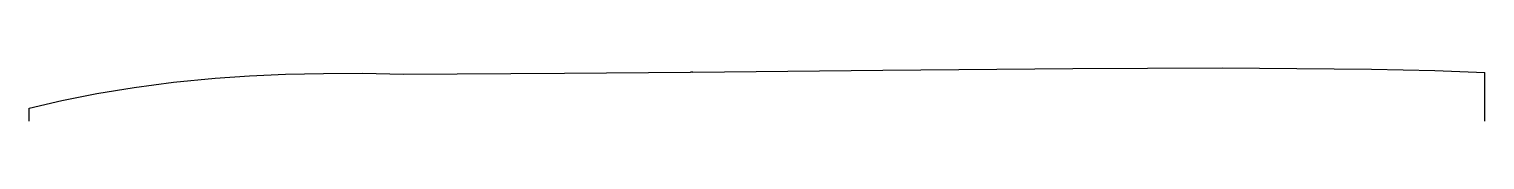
# Model space of a CAD drawing. Header units: millimetres. Extents: x 0 to 1953, y 0 to 71.
import ezdxf

# ---------------------------------------------------------------- set-up
doc = ezdxf.new("R2010")
doc.units = ezdxf.units.MM

msp = doc.modelspace()

# ---------------------------------------------------------------- linework, layer by layer
at = {"color": 7, "linetype": 'Continuous'}
for p, q in [((890.5, 65.7), (887.4, 65.7)), ((1800.5, 69.9), (1800.5, 69.9)), ((1952.8, 0), (1952.8, 65.4)), ((0, 0), (0, 17.2))]:
    msp.add_line(p, q, dxfattribs=at)
at = {"color": 7, "linetype": 'Continuous', "flags": 128}
for points in [[(0, 17.2), (44, 27.7), (90.9, 37.1), (140.7, 45.3), (193.5, 52.1), (249.5, 57.6), (295.8, 60.8), (344.1, 63), (394.7, 64.1), (447.4, 64.2), (502.4, 63)], [(502.4, 63), (718, 64.4), (887.4, 65.7)], [(890.5, 65.7), (1145.3, 68.3), (1400.1, 70.8), (1600.3, 71.5), (1800.5, 69.9)], [(1800.5, 69.9), (1885.8, 68), (1952.8, 65.4)]]:
    msp.add_lwpolyline(points, dxfattribs=at)

doc.saveas('drawing.dxf')
